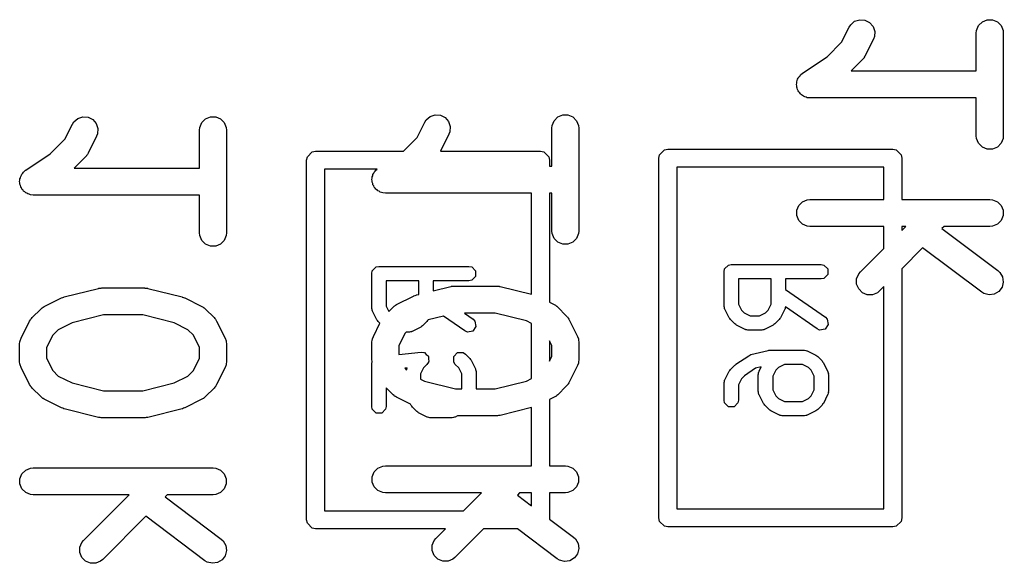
# Model space of a CAD drawing. Extents: x 4.21 to 7.42, y -5.27 to -2.46.
# Drawn here: x 5.3855 to 5.6008, y -3.3163 to -3.1973 of the extents above; entities that cross this region are included whole.
import ezdxf

# ---------------------------------------------------------------- set-up
doc = ezdxf.new("R2010")
doc.units = 0
doc.header["$MEASUREMENT"] = 0
doc.layers.add('BLACK', color=7, linetype='CONTINUOUS')

msp = doc.modelspace()

# ---------------------------------------------------------------- linework, layer by layer
at = {"layer": 'BLACK', "linetype": 'CONTINUOUS'}
for p, q in [((5.56542, -3.20224), (5.56708, -3.19892)), ((5.56708, -3.19892), (5.56739, -3.19843)), ((5.56739, -3.19843), (5.56826, -3.19767)), ((5.56826, -3.19767), (5.56936, -3.19731)), ((5.56936, -3.19731), (5.57051, -3.19739)), ((5.57051, -3.19739), (5.57154, -3.1979)), ((5.57154, -3.1979), (5.57229, -3.19877)), ((5.57229, -3.19877), (5.57266, -3.19987)), ((5.59495, -3.19966), (5.59539, -3.1986)), ((5.59539, -3.1986), (5.59621, -3.19778)), ((5.59621, -3.19778), (5.59727, -3.19734)), ((5.59727, -3.19734), (5.59842, -3.19734)), ((5.59842, -3.19734), (5.59949, -3.19778)), ((5.59949, -3.19778), (5.6003, -3.1986)), ((5.6003, -3.1986), (5.60074, -3.19966)), ((5.57257, -3.20102), (5.57237, -3.20156)), ((5.57266, -3.19987), (5.57257, -3.20102)), ((5.59489, -3.20024), (5.59495, -3.19966)), ((5.59489, -3.20853), (5.59489, -3.20024)), ((5.60074, -3.19966), (5.6008, -3.20024)), ((5.6008, -3.20024), (5.6008, -3.22273)), ((5.56222, -3.20544), (5.56542, -3.20224)), ((5.57237, -3.20156), (5.57049, -3.20531)), ((5.55684, -3.20903), (5.56222, -3.20544)), ((5.57049, -3.20531), (5.57034, -3.20555)), ((5.56994, -3.20607), (5.56748, -3.20853)), ((5.57012, -3.20585), (5.56994, -3.20607)), ((5.57018, -3.2058), (5.57012, -3.20585)), ((5.57024, -3.20571), (5.57018, -3.2058)), ((5.57031, -3.20563), (5.57024, -3.20571)), ((5.57034, -3.20555), (5.57031, -3.20563)), ((5.55602, -3.20985), (5.55623, -3.20964)), ((5.55623, -3.20964), (5.55639, -3.2094)), ((5.55639, -3.2094), (5.55683, -3.20903)), ((5.55683, -3.20903), (5.55684, -3.20903)), ((5.55684, -3.20903), (5.55684, -3.20903)), ((5.55684, -3.20903), (5.55684, -3.20903)), ((5.56748, -3.20853), (5.59489, -3.20853)), ((5.55552, -3.21148), (5.55558, -3.2112)), ((5.55558, -3.21177), (5.55552, -3.21148)), ((5.55558, -3.21091), (5.55569, -3.21064)), ((5.55558, -3.2112), (5.55558, -3.21091)), ((5.55558, -3.21206), (5.55558, -3.21177)), ((5.55569, -3.21064), (5.55575, -3.21035)), ((5.55575, -3.21035), (5.55591, -3.21011)), ((5.55591, -3.21011), (5.55602, -3.20985)), ((5.55569, -3.21233), (5.55558, -3.21206)), ((5.55575, -3.21261), (5.55569, -3.21233)), ((5.55591, -3.21286), (5.55575, -3.21261)), ((5.55602, -3.21313), (5.55591, -3.21286)), ((5.55623, -3.21333), (5.55602, -3.21313)), ((5.55639, -3.21357), (5.55623, -3.21333)), ((5.55663, -3.21373), (5.55639, -3.21357)), ((5.55684, -3.21394), (5.55663, -3.21373)), ((5.5571, -3.21405), (5.55684, -3.21394)), ((5.55734, -3.21421), (5.5571, -3.21405)), ((5.55763, -3.21427), (5.55734, -3.21421)), ((5.5579, -3.21438), (5.55763, -3.21427)), ((5.55847, -3.21444), (5.5579, -3.21438)), ((5.55848, -3.21444), (5.55847, -3.21444)), ((5.55847, -3.21444), (5.55847, -3.21444)), ((5.59489, -3.21444), (5.55848, -3.21444)), ((5.55848, -3.21444), (5.55848, -3.21444)), ((5.59489, -3.22273), (5.59489, -3.21444)), ((5.47536, -3.2185), (5.47645, -3.21814)), ((5.47645, -3.21814), (5.4776, -3.21822)), ((5.4776, -3.21822), (5.47863, -3.21874)), ((5.50331, -3.21861), (5.50437, -3.21817)), ((5.50437, -3.21817), (5.50552, -3.21817)), ((5.50552, -3.21817), (5.50659, -3.21861)), ((5.39542, -3.22349), (5.39708, -3.22017)), ((5.39708, -3.22017), (5.39739, -3.21968)), ((5.39739, -3.21968), (5.39826, -3.21892)), ((5.39826, -3.21892), (5.39936, -3.21856)), ((5.39936, -3.21856), (5.40051, -3.21864)), ((5.40051, -3.21864), (5.40154, -3.21916)), ((5.40154, -3.21916), (5.40229, -3.22003)), ((5.40229, -3.22003), (5.40266, -3.22112)), ((5.42495, -3.22091), (5.42539, -3.21985)), ((5.42539, -3.21985), (5.42621, -3.21903)), ((5.42621, -3.21903), (5.42727, -3.21859)), ((5.42727, -3.21859), (5.42842, -3.21859)), ((5.42842, -3.21859), (5.42949, -3.21903)), ((5.42949, -3.21903), (5.4303, -3.21985)), ((5.4303, -3.21985), (5.43074, -3.22091)), ((5.47252, -3.22307), (5.47418, -3.21975)), ((5.47418, -3.21975), (5.47449, -3.21926)), ((5.47449, -3.21926), (5.47536, -3.2185)), ((5.47863, -3.21874), (5.47939, -3.21961)), ((5.47939, -3.21961), (5.47975, -3.2207)), ((5.50199, -3.22107), (5.50205, -3.22049)), ((5.50205, -3.22049), (5.50249, -3.21943)), ((5.50249, -3.21943), (5.50331, -3.21861)), ((5.50659, -3.21861), (5.5074, -3.21943)), ((5.5074, -3.21943), (5.50784, -3.22049)), ((5.50784, -3.22049), (5.5079, -3.22107)), ((5.40257, -3.22227), (5.40237, -3.22281)), ((5.40266, -3.22112), (5.40257, -3.22227)), ((5.42489, -3.22149), (5.42495, -3.22091)), ((5.42489, -3.22979), (5.42489, -3.22149)), ((5.43074, -3.22091), (5.4308, -3.22149)), ((5.4308, -3.22149), (5.4308, -3.24399)), ((5.47947, -3.22239), (5.47762, -3.22608)), ((5.47967, -3.22185), (5.47947, -3.22239)), ((5.47975, -3.2207), (5.47967, -3.22185)), ((5.50199, -3.22936), (5.50199, -3.22107)), ((5.5079, -3.22107), (5.5079, -3.24357)), ((5.39222, -3.22669), (5.39542, -3.22349)), ((5.40237, -3.22281), (5.40049, -3.22656)), ((5.46951, -3.22608), (5.47252, -3.22307)), ((5.59495, -3.22331), (5.59489, -3.22273)), ((5.59539, -3.22437), (5.59495, -3.22331)), ((5.59621, -3.22519), (5.59539, -3.22437)), ((5.6003, -3.22437), (5.59949, -3.22519)), ((5.60074, -3.22331), (5.6003, -3.22437)), ((5.6008, -3.22273), (5.60074, -3.22331)), ((5.38684, -3.23028), (5.39222, -3.22669)), ((5.40024, -3.22696), (5.40018, -3.22705)), ((5.40031, -3.22688), (5.40024, -3.22696)), ((5.40034, -3.22681), (5.40031, -3.22688)), ((5.40049, -3.22656), (5.40034, -3.22681)), ((5.44848, -3.2273), (5.44954, -3.22623)), ((5.44954, -3.22623), (5.4503, -3.22608)), ((5.4503, -3.22608), (5.46951, -3.22608)), ((5.47762, -3.22608), (5.49951, -3.22608)), ((5.49951, -3.22608), (5.50026, -3.22623)), ((5.50026, -3.22623), (5.50133, -3.2273)), ((5.52543, -3.22763), (5.52558, -3.22688)), ((5.52558, -3.22688), (5.52664, -3.22581)), ((5.52664, -3.22581), (5.52739, -3.22566)), ((5.52739, -3.22566), (5.57661, -3.22566)), ((5.57661, -3.22566), (5.57736, -3.22581)), ((5.57736, -3.22581), (5.57842, -3.22688)), ((5.57842, -3.22688), (5.57857, -3.22763)), ((5.59727, -3.22563), (5.59621, -3.22519)), ((5.59842, -3.22563), (5.59727, -3.22563)), ((5.59949, -3.22519), (5.59842, -3.22563)), ((5.39994, -3.22733), (5.39748, -3.22979)), ((5.40012, -3.2271), (5.39994, -3.22733)), ((5.40018, -3.22705), (5.40012, -3.2271)), ((5.44833, -3.22805), (5.44848, -3.2273)), ((5.44833, -3.30679), (5.44833, -3.22805)), ((5.50133, -3.2273), (5.50148, -3.22805)), ((5.50148, -3.22805), (5.50148, -3.22936)), ((5.52543, -3.30637), (5.52543, -3.22763)), ((5.57857, -3.22763), (5.57857, -3.23665)), ((5.38591, -3.23136), (5.38602, -3.2311)), ((5.38602, -3.2311), (5.38623, -3.23089)), ((5.38623, -3.23089), (5.38639, -3.23065)), ((5.38639, -3.23065), (5.38683, -3.23028)), ((5.38683, -3.23028), (5.38684, -3.23028)), ((5.38684, -3.23028), (5.38684, -3.23028)), ((5.38684, -3.23028), (5.38684, -3.23028)), ((5.39748, -3.22979), (5.42489, -3.22979)), ((5.45226, -3.23002), (5.45226, -3.30482)), ((5.46374, -3.23002), (5.45226, -3.23002)), ((5.46279, -3.23147), (5.46285, -3.23118)), ((5.46285, -3.23118), (5.46301, -3.23094)), ((5.46301, -3.23094), (5.46312, -3.23068)), ((5.46312, -3.23068), (5.46333, -3.23047)), ((5.46333, -3.23047), (5.46349, -3.23023)), ((5.46349, -3.23023), (5.46374, -3.23002)), ((5.50148, -3.22936), (5.50199, -3.22936)), ((5.52936, -3.2296), (5.52936, -3.3044)), ((5.57464, -3.2296), (5.52936, -3.2296)), ((5.57464, -3.23665), (5.57464, -3.2296)), ((5.38552, -3.23273), (5.38558, -3.23245)), ((5.38558, -3.23302), (5.38552, -3.23273)), ((5.38558, -3.23216), (5.38569, -3.23189)), ((5.38558, -3.23245), (5.38558, -3.23216)), ((5.38558, -3.23331), (5.38558, -3.23302)), ((5.38569, -3.23358), (5.38558, -3.23331)), ((5.38569, -3.23189), (5.38575, -3.23161)), ((5.38575, -3.23161), (5.38591, -3.23136)), ((5.46262, -3.23231), (5.46268, -3.23203)), ((5.46268, -3.2326), (5.46262, -3.23231)), ((5.46268, -3.23174), (5.46279, -3.23147)), ((5.46268, -3.23203), (5.46268, -3.23174)), ((5.46268, -3.23289), (5.46268, -3.2326)), ((5.46279, -3.23316), (5.46268, -3.23289)), ((5.46285, -3.23344), (5.46279, -3.23316)), ((5.38575, -3.23387), (5.38569, -3.23358)), ((5.38591, -3.23411), (5.38575, -3.23387)), ((5.38602, -3.23438), (5.38591, -3.23411)), ((5.38623, -3.23458), (5.38602, -3.23438)), ((5.38639, -3.23482), (5.38623, -3.23458)), ((5.38663, -3.23499), (5.38639, -3.23482)), ((5.38684, -3.23519), (5.38663, -3.23499)), ((5.3871, -3.2353), (5.38684, -3.23519)), ((5.38734, -3.23546), (5.3871, -3.2353)), ((5.38763, -3.23552), (5.38734, -3.23546)), ((5.3879, -3.23563), (5.38763, -3.23552)), ((5.46301, -3.23369), (5.46285, -3.23344)), ((5.46312, -3.23396), (5.46301, -3.23369)), ((5.46332, -3.23416), (5.46312, -3.23396)), ((5.46349, -3.2344), (5.46332, -3.23416)), ((5.46373, -3.23457), (5.46349, -3.2344)), ((5.46394, -3.23477), (5.46373, -3.23457)), ((5.4642, -3.23488), (5.46394, -3.23477)), ((5.46444, -3.23504), (5.4642, -3.23488)), ((5.46473, -3.2351), (5.46444, -3.23504)), ((5.465, -3.23521), (5.46473, -3.2351)), ((5.46557, -3.23527), (5.465, -3.23521)), ((5.46558, -3.23527), (5.46557, -3.23527)), ((5.46557, -3.23527), (5.46557, -3.23527)), ((5.46557, -3.23527), (5.46557, -3.23527)), ((5.49754, -3.23527), (5.46558, -3.23527)), ((5.49754, -3.25742), (5.49754, -3.23527)), ((5.50199, -3.23527), (5.50148, -3.23527)), ((5.50148, -3.23527), (5.50148, -3.25915)), ((5.50199, -3.24357), (5.50199, -3.23527)), ((5.38847, -3.23569), (5.3879, -3.23563)), ((5.38848, -3.23569), (5.38847, -3.23569)), ((5.38847, -3.23569), (5.38847, -3.23569)), ((5.42489, -3.23569), (5.38848, -3.23569)), ((5.38848, -3.23569), (5.38848, -3.23569)), ((5.42489, -3.24399), (5.42489, -3.23569)), ((5.55602, -3.23797), (5.55684, -3.23715)), ((5.55684, -3.23715), (5.5579, -3.23671)), ((5.5579, -3.23671), (5.55848, -3.23665)), ((5.55848, -3.23665), (5.57464, -3.23665)), ((5.57857, -3.23665), (5.59785, -3.23665)), ((5.59785, -3.23665), (5.59842, -3.23671)), ((5.59842, -3.23671), (5.59949, -3.23715)), ((5.59949, -3.23715), (5.6003, -3.23797)), ((5.55558, -3.23903), (5.55602, -3.23797)), ((5.55558, -3.24018), (5.55558, -3.23903)), ((5.6003, -3.23797), (5.60074, -3.23903)), ((5.60074, -3.23903), (5.60074, -3.24018)), ((5.55602, -3.24125), (5.55558, -3.24018)), ((5.55684, -3.24206), (5.55602, -3.24125)), ((5.6003, -3.24125), (5.59949, -3.24206)), ((5.60074, -3.24018), (5.6003, -3.24125)), ((5.42495, -3.24456), (5.42489, -3.24399)), ((5.4308, -3.24399), (5.43074, -3.24456)), ((5.50205, -3.24414), (5.50199, -3.24357)), ((5.50249, -3.24521), (5.50205, -3.24414)), ((5.50784, -3.24414), (5.5074, -3.24521)), ((5.5079, -3.24357), (5.50784, -3.24414)), ((5.5579, -3.2425), (5.55684, -3.24206)), ((5.55848, -3.24256), (5.5579, -3.2425)), ((5.57464, -3.24256), (5.55848, -3.24256)), ((5.57464, -3.24739), (5.57464, -3.24256)), ((5.57857, -3.24346), (5.57947, -3.24256)), ((5.57947, -3.24256), (5.57857, -3.24256)), ((5.57857, -3.24256), (5.57857, -3.24346)), ((5.58782, -3.24256), (5.58734, -3.24304)), ((5.58734, -3.24304), (5.59962, -3.25224)), ((5.59785, -3.24256), (5.58782, -3.24256)), ((5.59842, -3.2425), (5.59785, -3.24256)), ((5.59949, -3.24206), (5.59842, -3.2425)), ((5.42539, -3.24563), (5.42495, -3.24456)), ((5.42621, -3.24644), (5.42539, -3.24563)), ((5.4303, -3.24563), (5.42949, -3.24644)), ((5.43074, -3.24456), (5.4303, -3.24563)), ((5.50331, -3.24602), (5.50249, -3.24521)), ((5.50437, -3.24646), (5.50331, -3.24602)), ((5.50659, -3.24602), (5.50552, -3.24646)), ((5.5074, -3.24521), (5.50659, -3.24602)), ((5.42727, -3.24688), (5.42621, -3.24644)), ((5.42842, -3.24688), (5.42727, -3.24688)), ((5.42949, -3.24644), (5.42842, -3.24688)), ((5.50552, -3.24646), (5.50437, -3.24646)), ((5.56951, -3.25252), (5.57464, -3.24739)), ((5.58313, -3.24726), (5.57857, -3.25181)), ((5.59608, -3.25697), (5.58313, -3.24726)), ((5.46258, -3.25289), (5.4627, -3.25229)), ((5.4627, -3.25229), (5.46356, -3.25144)), ((5.46356, -3.25144), (5.46416, -3.25132)), ((5.46416, -3.25132), (5.48384, -3.25132)), ((5.48384, -3.25132), (5.48445, -3.25144)), ((5.48445, -3.25144), (5.4853, -3.25229)), ((5.4853, -3.25229), (5.4853, -3.25349)), ((5.53968, -3.25247), (5.5398, -3.25187)), ((5.53968, -3.25997), (5.53968, -3.25247)), ((5.5398, -3.25187), (5.54066, -3.25102)), ((5.54066, -3.25102), (5.54126, -3.2509)), ((5.54126, -3.2509), (5.56094, -3.2509)), ((5.56094, -3.2509), (5.56155, -3.25102)), ((5.56155, -3.25102), (5.5624, -3.25187)), ((5.5624, -3.25187), (5.5624, -3.25307)), ((5.56915, -3.25296), (5.56951, -3.25252)), ((5.57857, -3.25181), (5.57857, -3.30637)), ((5.59962, -3.25224), (5.60005, -3.25263)), ((5.60005, -3.25263), (5.60063, -3.25363)), ((5.46258, -3.26039), (5.46258, -3.25289)), ((5.4729, -3.25447), (5.46573, -3.25447)), ((5.46573, -3.25447), (5.46573, -3.26002)), ((5.4729, -3.25744), (5.4729, -3.25447)), ((5.48384, -3.25447), (5.47605, -3.25447)), ((5.47605, -3.25447), (5.47605, -3.25665)), ((5.48445, -3.25435), (5.48384, -3.25447)), ((5.4853, -3.25349), (5.48445, -3.25435)), ((5.54999, -3.25405), (5.54283, -3.25405)), ((5.54283, -3.25405), (5.54283, -3.2596)), ((5.54999, -3.2596), (5.54999, -3.25405)), ((5.56094, -3.25405), (5.55314, -3.25405)), ((5.55314, -3.25405), (5.55314, -3.25634)), ((5.56155, -3.25393), (5.56094, -3.25405)), ((5.5624, -3.25307), (5.56155, -3.25393)), ((5.5687, -3.25403), (5.56915, -3.25296)), ((5.5687, -3.25518), (5.5687, -3.25403)), ((5.6008, -3.25477), (5.60051, -3.25588)), ((5.60063, -3.25363), (5.6008, -3.25477)), ((5.39526, -3.25799), (5.40276, -3.25612)), ((5.40276, -3.25612), (5.40286, -3.25611)), ((5.40286, -3.25611), (5.4029, -3.25609)), ((5.4029, -3.25609), (5.40312, -3.25607)), ((5.40312, -3.25607), (5.40333, -3.25604)), ((5.40333, -3.25604), (5.40337, -3.25604)), ((5.40337, -3.25604), (5.40348, -3.25603)), ((5.40348, -3.25603), (5.41285, -3.25603)), ((5.41285, -3.25603), (5.41295, -3.25604)), ((5.41295, -3.25604), (5.41299, -3.25604)), ((5.41299, -3.25604), (5.41321, -3.25607)), ((5.41321, -3.25607), (5.41343, -3.25609)), ((5.41343, -3.25609), (5.41347, -3.25611)), ((5.41347, -3.25611), (5.41357, -3.25612)), ((5.41357, -3.25612), (5.42106, -3.25799)), ((5.47605, -3.25665), (5.47986, -3.2557)), ((5.47986, -3.2557), (5.47996, -3.25568)), ((5.47996, -3.25568), (5.48, -3.25567)), ((5.48, -3.25567), (5.48021, -3.25565)), ((5.48021, -3.25565), (5.48043, -3.25561)), ((5.48043, -3.25561), (5.48047, -3.25562)), ((5.48047, -3.25562), (5.48057, -3.25561)), ((5.48057, -3.25561), (5.48995, -3.25561)), ((5.48995, -3.25561), (5.49005, -3.25562)), ((5.49005, -3.25562), (5.49009, -3.25561)), ((5.49009, -3.25561), (5.49031, -3.25565)), ((5.49031, -3.25565), (5.49052, -3.25567)), ((5.49052, -3.25567), (5.49056, -3.25568)), ((5.49056, -3.25568), (5.49066, -3.2557)), ((5.49066, -3.2557), (5.49754, -3.25742)), ((5.55314, -3.25634), (5.56185, -3.26243)), ((5.56915, -3.25625), (5.5687, -3.25518)), ((5.56996, -3.25706), (5.56915, -3.25625)), ((5.57102, -3.2575), (5.56996, -3.25706)), ((5.57324, -3.25706), (5.57218, -3.2575)), ((5.57369, -3.25669), (5.57324, -3.25706)), ((5.57464, -3.25574), (5.57369, -3.25669)), ((5.57464, -3.3044), (5.57464, -3.25574)), ((5.59657, -3.25727), (5.59608, -3.25697)), ((5.59982, -3.2568), (5.59883, -3.25739)), ((5.60051, -3.25588), (5.59982, -3.2568)), ((5.39091, -3.26009), (5.39466, -3.25822)), ((5.39466, -3.25822), (5.3947, -3.2582)), ((5.3947, -3.2582), (5.39471, -3.25819)), ((5.39471, -3.25819), (5.39496, -3.2581)), ((5.39496, -3.2581), (5.3952, -3.25801)), ((5.3952, -3.25801), (5.39522, -3.25801)), ((5.39522, -3.25801), (5.39526, -3.25799)), ((5.42106, -3.25799), (5.42111, -3.25801)), ((5.42111, -3.25801), (5.42113, -3.25801)), ((5.42113, -3.25801), (5.42137, -3.2581)), ((5.42137, -3.2581), (5.42161, -3.25819)), ((5.42161, -3.25819), (5.42163, -3.2582)), ((5.42163, -3.2582), (5.42167, -3.25822)), ((5.42167, -3.25822), (5.42542, -3.26009)), ((5.468, -3.25967), (5.47175, -3.2578)), ((5.47175, -3.2578), (5.4718, -3.25778)), ((5.4718, -3.25778), (5.47181, -3.25777)), ((5.47181, -3.25777), (5.47205, -3.25768)), ((5.47205, -3.25768), (5.47229, -3.25759)), ((5.47229, -3.25759), (5.47232, -3.25759)), ((5.47232, -3.25759), (5.47236, -3.25757)), ((5.47236, -3.25757), (5.4729, -3.25744)), ((5.50148, -3.25915), (5.50252, -3.25967)), ((5.57218, -3.2575), (5.57102, -3.2575)), ((5.59769, -3.25755), (5.59657, -3.25727)), ((5.59883, -3.25739), (5.59769, -3.25755)), ((5.38826, -3.26252), (5.39014, -3.26065)), ((5.39014, -3.26065), (5.39037, -3.26046)), ((5.39037, -3.26046), (5.39042, -3.2604)), ((5.39042, -3.2604), (5.39051, -3.26035)), ((5.39051, -3.26035), (5.39059, -3.26028)), ((5.39059, -3.26028), (5.39066, -3.26025)), ((5.39066, -3.26025), (5.39091, -3.26009)), ((5.42542, -3.26009), (5.42567, -3.26025)), ((5.42567, -3.26025), (5.42574, -3.26028)), ((5.42574, -3.26028), (5.42582, -3.26035)), ((5.42582, -3.26035), (5.42591, -3.2604)), ((5.42591, -3.2604), (5.42596, -3.26046)), ((5.42596, -3.26046), (5.42619, -3.26065)), ((5.42619, -3.26065), (5.42806, -3.26252)), ((5.4626, -3.26047), (5.46258, -3.26039)), ((5.46259, -3.2605), (5.4626, -3.26047)), ((5.46266, -3.26075), (5.46259, -3.2605)), ((5.4627, -3.26099), (5.46266, -3.26075)), ((5.46273, -3.26102), (5.4627, -3.26099)), ((5.46275, -3.2611), (5.46273, -3.26102)), ((5.46369, -3.26297), (5.46275, -3.2611)), ((5.46573, -3.26002), (5.4663, -3.26116)), ((5.4663, -3.26116), (5.46724, -3.26023)), ((5.46724, -3.26023), (5.46746, -3.26004)), ((5.46746, -3.26004), (5.46751, -3.25998)), ((5.46751, -3.25998), (5.4676, -3.25992)), ((5.4676, -3.25992), (5.46768, -3.25986)), ((5.46768, -3.25986), (5.46776, -3.25983)), ((5.46776, -3.25983), (5.468, -3.25967)), ((5.50252, -3.25967), (5.50276, -3.25983)), ((5.50276, -3.25983), (5.50284, -3.25986)), ((5.50284, -3.25986), (5.50292, -3.25992)), ((5.50292, -3.25992), (5.50301, -3.25998)), ((5.50301, -3.25998), (5.50306, -3.26004)), ((5.50306, -3.26004), (5.50328, -3.26023)), ((5.50328, -3.26023), (5.50516, -3.2621)), ((5.5397, -3.26005), (5.53968, -3.25997)), ((5.53969, -3.26008), (5.5397, -3.26005)), ((5.53975, -3.26032), (5.53969, -3.26008)), ((5.5398, -3.26057), (5.53975, -3.26032)), ((5.53983, -3.2606), (5.5398, -3.26057)), ((5.53985, -3.26067), (5.53983, -3.2606)), ((5.54079, -3.26255), (5.53985, -3.26067)), ((5.54283, -3.2596), (5.54349, -3.26091)), ((5.54349, -3.26091), (5.54407, -3.26149)), ((5.54876, -3.26149), (5.54934, -3.26091)), ((5.54934, -3.26091), (5.54999, -3.2596)), ((5.55298, -3.26067), (5.55204, -3.26255)), ((5.553, -3.2606), (5.55298, -3.26067)), ((5.55302, -3.26057), (5.553, -3.2606)), ((5.55307, -3.26032), (5.55302, -3.26057)), ((5.55312, -3.26016), (5.55307, -3.26032)), ((5.56004, -3.26501), (5.55312, -3.26016)), ((5.38584, -3.26704), (5.38771, -3.26329)), ((5.38771, -3.26329), (5.38787, -3.26304)), ((5.38787, -3.26304), (5.3879, -3.26297)), ((5.3879, -3.26297), (5.38796, -3.26289)), ((5.38796, -3.26289), (5.38802, -3.2628)), ((5.38802, -3.2628), (5.38808, -3.26275)), ((5.38808, -3.26275), (5.38826, -3.26252)), ((5.40384, -3.26194), (5.39701, -3.26365)), ((5.41249, -3.26194), (5.40384, -3.26194)), ((5.41932, -3.26365), (5.41249, -3.26194)), ((5.42806, -3.26252), (5.42825, -3.26275)), ((5.42825, -3.26275), (5.42831, -3.2628)), ((5.42831, -3.2628), (5.42836, -3.26289)), ((5.42836, -3.26289), (5.42843, -3.26297)), ((5.42843, -3.26297), (5.42846, -3.26304)), ((5.42846, -3.26304), (5.42861, -3.26329)), ((5.42861, -3.26329), (5.43049, -3.26704)), ((5.46384, -3.26317), (5.46369, -3.26297)), ((5.46398, -3.26338), (5.46384, -3.26317)), ((5.46436, -3.26376), (5.46398, -3.26338)), ((5.47465, -3.26338), (5.47371, -3.26432)), ((5.47479, -3.26317), (5.47465, -3.26338)), ((5.4749, -3.26303), (5.47479, -3.26317)), ((5.47829, -3.26218), (5.4749, -3.26303)), ((5.48294, -3.26543), (5.47829, -3.26218)), ((5.48958, -3.26152), (5.48284, -3.26152)), ((5.48284, -3.26152), (5.48475, -3.26285)), ((5.48475, -3.26285), (5.48517, -3.26329)), ((5.48517, -3.26329), (5.48538, -3.26448)), ((5.49642, -3.26322), (5.48958, -3.26152)), ((5.49754, -3.26379), (5.49642, -3.26322)), ((5.50516, -3.2621), (5.50534, -3.26233)), ((5.50534, -3.26233), (5.5054, -3.26238)), ((5.5054, -3.26238), (5.50546, -3.26247)), ((5.50546, -3.26247), (5.50553, -3.26255)), ((5.50553, -3.26255), (5.50556, -3.26262)), ((5.50556, -3.26262), (5.50571, -3.26287)), ((5.50571, -3.26287), (5.50759, -3.26662)), ((5.54094, -3.26275), (5.54079, -3.26255)), ((5.54108, -3.26296), (5.54094, -3.26275)), ((5.54202, -3.2639), (5.54108, -3.26296)), ((5.54407, -3.26149), (5.54538, -3.26214)), ((5.54538, -3.26214), (5.54745, -3.26214)), ((5.54745, -3.26214), (5.54876, -3.26149)), ((5.55175, -3.26296), (5.55081, -3.2639)), ((5.55189, -3.26275), (5.55175, -3.26296)), ((5.55204, -3.26255), (5.55189, -3.26275)), ((5.56185, -3.26243), (5.56227, -3.26287)), ((5.56227, -3.26287), (5.56248, -3.26406)), ((5.39398, -3.26516), (5.39278, -3.26636)), ((5.39701, -3.26365), (5.39398, -3.26516)), ((5.42235, -3.26516), (5.41932, -3.26365)), ((5.42355, -3.26636), (5.42235, -3.26516)), ((5.46293, -3.26662), (5.46436, -3.26376)), ((5.4701, -3.26572), (5.46988, -3.26594)), ((5.47072, -3.26572), (5.4701, -3.26572)), ((5.4708, -3.2657), (5.47072, -3.26572)), ((5.47083, -3.26571), (5.4708, -3.2657)), ((5.47108, -3.26564), (5.47083, -3.26571)), ((5.47132, -3.2656), (5.47108, -3.26564)), ((5.47135, -3.26557), (5.47132, -3.2656)), ((5.47143, -3.26555), (5.47135, -3.26557)), ((5.4733, -3.26461), (5.47143, -3.26555)), ((5.4735, -3.26446), (5.4733, -3.26461)), ((5.47371, -3.26432), (5.4735, -3.26446)), ((5.4835, -3.26568), (5.48294, -3.26543)), ((5.48469, -3.26547), (5.4835, -3.26568)), ((5.48538, -3.26448), (5.48469, -3.26547)), ((5.49754, -3.27584), (5.49754, -3.26379)), ((5.54223, -3.26404), (5.54202, -3.2639)), ((5.54243, -3.26419), (5.54223, -3.26404)), ((5.5443, -3.26513), (5.54243, -3.26419)), ((5.54438, -3.26515), (5.5443, -3.26513)), ((5.5444, -3.26517), (5.54438, -3.26515)), ((5.54465, -3.26522), (5.5444, -3.26517)), ((5.5449, -3.26529), (5.54465, -3.26522)), ((5.54493, -3.26528), (5.5449, -3.26529)), ((5.54501, -3.26529), (5.54493, -3.26528)), ((5.54782, -3.26529), (5.54501, -3.26529)), ((5.5479, -3.26528), (5.54782, -3.26529)), ((5.54793, -3.26529), (5.5479, -3.26528)), ((5.54817, -3.26522), (5.54793, -3.26529)), ((5.54842, -3.26517), (5.54817, -3.26522)), ((5.54845, -3.26515), (5.54842, -3.26517)), ((5.54852, -3.26513), (5.54845, -3.26515)), ((5.5504, -3.26419), (5.54852, -3.26513)), ((5.5506, -3.26404), (5.5504, -3.26419)), ((5.55081, -3.2639), (5.5506, -3.26404)), ((5.5606, -3.26526), (5.56004, -3.26501)), ((5.56179, -3.26505), (5.5606, -3.26526)), ((5.56248, -3.26406), (5.56179, -3.26505)), ((5.38552, -3.26836), (5.38558, -3.26778)), ((5.38558, -3.26778), (5.38562, -3.26768)), ((5.38562, -3.26768), (5.38563, -3.26758)), ((5.38563, -3.26758), (5.38584, -3.26704)), ((5.39278, -3.26636), (5.39143, -3.26906)), ((5.42489, -3.26906), (5.42355, -3.26636)), ((5.43049, -3.26704), (5.4307, -3.26758)), ((5.4307, -3.26758), (5.4307, -3.26768)), ((5.4307, -3.26768), (5.43074, -3.26778)), ((5.43074, -3.26778), (5.4308, -3.26836)), ((5.46262, -3.26794), (5.46268, -3.26736)), ((5.46268, -3.26736), (5.46272, -3.26726)), ((5.46272, -3.26726), (5.46273, -3.26716)), ((5.46273, -3.26716), (5.46293, -3.26662)), ((5.46988, -3.26594), (5.46853, -3.26863)), ((5.50199, -3.26863), (5.50148, -3.2676)), ((5.50148, -3.2676), (5.50148, -3.27202)), ((5.50759, -3.26662), (5.50779, -3.26716)), ((5.50779, -3.26716), (5.5078, -3.26726)), ((5.5078, -3.26726), (5.50784, -3.26736)), ((5.50784, -3.26736), (5.5079, -3.26794)), ((5.38552, -3.27211), (5.38552, -3.26836)), ((5.39143, -3.26906), (5.39143, -3.27141)), ((5.42489, -3.27141), (5.42489, -3.26906)), ((5.4308, -3.26836), (5.4308, -3.27211)), ((5.46262, -3.27169), (5.46262, -3.26794)), ((5.46853, -3.26863), (5.46853, -3.27056)), ((5.50199, -3.27099), (5.50199, -3.26863)), ((5.5079, -3.26794), (5.5079, -3.27169)), ((5.54556, -3.27063), (5.54931, -3.26969)), ((5.54931, -3.26969), (5.54951, -3.26968)), ((5.54951, -3.26968), (5.54969, -3.26964)), ((5.54969, -3.26964), (5.55719, -3.26964)), ((5.55719, -3.26964), (5.55727, -3.26966)), ((5.55727, -3.26966), (5.5573, -3.26965)), ((5.5573, -3.26965), (5.55755, -3.26971)), ((5.55755, -3.26971), (5.5578, -3.26976)), ((5.5578, -3.26976), (5.55782, -3.26979)), ((5.55782, -3.26979), (5.5579, -3.26981)), ((5.5579, -3.26981), (5.55977, -3.27075)), ((5.38558, -3.27268), (5.38552, -3.27211)), ((5.39143, -3.27141), (5.39278, -3.27411)), ((5.42355, -3.27411), (5.42489, -3.27141)), ((5.4308, -3.27211), (5.43074, -3.27268)), ((5.46266, -3.27211), (5.46262, -3.27169)), ((5.46265, -3.27212), (5.46266, -3.27211)), ((5.46266, -3.2722), (5.46265, -3.27212)), ((5.46853, -3.27056), (5.47338, -3.27007)), ((5.47338, -3.27007), (5.47399, -3.27013)), ((5.47399, -3.27013), (5.47405, -3.27018)), ((5.47405, -3.27018), (5.47414, -3.27018)), ((5.47414, -3.27018), (5.47451, -3.27056)), ((5.47451, -3.27056), (5.47492, -3.2709)), ((5.47492, -3.2709), (5.47493, -3.27098)), ((5.47493, -3.27098), (5.47499, -3.27104)), ((5.47499, -3.27104), (5.47499, -3.27157)), ((5.47499, -3.27157), (5.47504, -3.27209)), ((5.47504, -3.27209), (5.47499, -3.27216)), ((5.47499, -3.27216), (5.47499, -3.27224)), ((5.48051, -3.27104), (5.48137, -3.27018)), ((5.48051, -3.27224), (5.48051, -3.27104)), ((5.48137, -3.27018), (5.48257, -3.27018)), ((5.48257, -3.27018), (5.48308, -3.27053)), ((5.48308, -3.27053), (5.48402, -3.27146)), ((5.48402, -3.27146), (5.48416, -3.27167)), ((5.48416, -3.27167), (5.48432, -3.27187)), ((5.48432, -3.27187), (5.48525, -3.27375)), ((5.50148, -3.27202), (5.50199, -3.27099)), ((5.5079, -3.27169), (5.50784, -3.27226)), ((5.54226, -3.27272), (5.54507, -3.27085)), ((5.54507, -3.27085), (5.54532, -3.27074)), ((5.54532, -3.27074), (5.54556, -3.27063)), ((5.55977, -3.27075), (5.55997, -3.2709)), ((5.55997, -3.2709), (5.56018, -3.27104)), ((5.56018, -3.27104), (5.56112, -3.27198)), ((5.56112, -3.27198), (5.56126, -3.27219)), ((5.38562, -3.27278), (5.38558, -3.27268)), ((5.38563, -3.27289), (5.38562, -3.27278)), ((5.38584, -3.27343), (5.38563, -3.27289)), ((5.38771, -3.27718), (5.38584, -3.27343)), ((5.39278, -3.27411), (5.39398, -3.27531)), ((5.42235, -3.27531), (5.42355, -3.27411)), ((5.43049, -3.27343), (5.42861, -3.27718)), ((5.4307, -3.27289), (5.43049, -3.27343)), ((5.43074, -3.27268), (5.4307, -3.27278)), ((5.4307, -3.27278), (5.4307, -3.27289)), ((5.46258, -3.27258), (5.46266, -3.2722)), ((5.46258, -3.28195), (5.46258, -3.27258)), ((5.47035, -3.27354), (5.46983, -3.27359)), ((5.46983, -3.27359), (5.46988, -3.27369)), ((5.46988, -3.27369), (5.47018, -3.27399)), ((5.47018, -3.27399), (5.4702, -3.27385)), ((5.4702, -3.27385), (5.47023, -3.27382)), ((5.47023, -3.27382), (5.47025, -3.27375)), ((5.47025, -3.27375), (5.47035, -3.27354)), ((5.47389, -3.27351), (5.47323, -3.27482)), ((5.47465, -3.27275), (5.47389, -3.27351)), ((5.47499, -3.27224), (5.47465, -3.27275)), ((5.48086, -3.27275), (5.48051, -3.27224)), ((5.48161, -3.27351), (5.48086, -3.27275)), ((5.48227, -3.27482), (5.48161, -3.27351)), ((5.48525, -3.27375), (5.48527, -3.27382)), ((5.48527, -3.27382), (5.4853, -3.27385)), ((5.4853, -3.27385), (5.48535, -3.2741)), ((5.48535, -3.2741), (5.48542, -3.27434)), ((5.48542, -3.27434), (5.4854, -3.27437)), ((5.50759, -3.27301), (5.50571, -3.27676)), ((5.50779, -3.27247), (5.50759, -3.27301)), ((5.5078, -3.27236), (5.50779, -3.27247)), ((5.50784, -3.27226), (5.5078, -3.27236)), ((5.53985, -3.27614), (5.54079, -3.27426)), ((5.54079, -3.27426), (5.54094, -3.27406)), ((5.54094, -3.27406), (5.54108, -3.27385)), ((5.54108, -3.27385), (5.54202, -3.27292)), ((5.54202, -3.27292), (5.54215, -3.27283)), ((5.54215, -3.27283), (5.54226, -3.27272)), ((5.54659, -3.27362), (5.54414, -3.27525)), ((5.54783, -3.27331), (5.54659, -3.27362)), ((5.5473, -3.27437), (5.54733, -3.27434)), ((5.54733, -3.27434), (5.54735, -3.27426)), ((5.54735, -3.27426), (5.54783, -3.27331)), ((5.55099, -3.27403), (5.55033, -3.27534)), ((5.55156, -3.27345), (5.55099, -3.27403)), ((5.55288, -3.27279), (5.55156, -3.27345)), ((5.55682, -3.27279), (5.55288, -3.27279)), ((5.55814, -3.27345), (5.55682, -3.27279)), ((5.55871, -3.27403), (5.55814, -3.27345)), ((5.55937, -3.27534), (5.55871, -3.27403)), ((5.56126, -3.27219), (5.56141, -3.27239)), ((5.56141, -3.27239), (5.56235, -3.27426)), ((5.56235, -3.27426), (5.56237, -3.27434)), ((5.56237, -3.27434), (5.5624, -3.27437)), ((5.39398, -3.27531), (5.39701, -3.27682)), ((5.41932, -3.27682), (5.42235, -3.27531)), ((5.47323, -3.27482), (5.47323, -3.27596)), ((5.47323, -3.27596), (5.47411, -3.2764)), ((5.47411, -3.2764), (5.48094, -3.27811)), ((5.48227, -3.27811), (5.48227, -3.27482)), ((5.4854, -3.27437), (5.48542, -3.27445)), ((5.48542, -3.27445), (5.48542, -3.27811)), ((5.48958, -3.27811), (5.49642, -3.2764)), ((5.49642, -3.2764), (5.49754, -3.27584)), ((5.53969, -3.27673), (5.53975, -3.27649)), ((5.53975, -3.27649), (5.5398, -3.27624)), ((5.5398, -3.27624), (5.53983, -3.27621)), ((5.53983, -3.27621), (5.53985, -3.27614)), ((5.54349, -3.2759), (5.54283, -3.27721)), ((5.54414, -3.27525), (5.54349, -3.2759)), ((5.54718, -3.27497), (5.5472, -3.27489)), ((5.54718, -3.27872), (5.54718, -3.27497)), ((5.54719, -3.27486), (5.54725, -3.27461)), ((5.5472, -3.27489), (5.54719, -3.27486)), ((5.54725, -3.27461), (5.5473, -3.27437)), ((5.55033, -3.27534), (5.55033, -3.27835)), ((5.55937, -3.27835), (5.55937, -3.27534)), ((5.5624, -3.27437), (5.56245, -3.27461)), ((5.56245, -3.27461), (5.56251, -3.27486)), ((5.56251, -3.27486), (5.5625, -3.27489)), ((5.5625, -3.27489), (5.56252, -3.27497)), ((5.56252, -3.27497), (5.56252, -3.27872)), ((5.38787, -3.27743), (5.38771, -3.27718)), ((5.3879, -3.2775), (5.38787, -3.27743)), ((5.38796, -3.27758), (5.3879, -3.2775)), ((5.38802, -3.27767), (5.38796, -3.27758)), ((5.38808, -3.27772), (5.38802, -3.27767)), ((5.38826, -3.27795), (5.38808, -3.27772)), ((5.39014, -3.27982), (5.38826, -3.27795)), ((5.39701, -3.27682), (5.40384, -3.27853)), ((5.40384, -3.27853), (5.41249, -3.27853)), ((5.41249, -3.27853), (5.41932, -3.27682)), ((5.42806, -3.27795), (5.42619, -3.27982)), ((5.42825, -3.27772), (5.42806, -3.27795)), ((5.42831, -3.27767), (5.42825, -3.27772)), ((5.42836, -3.27758), (5.42831, -3.27767)), ((5.42843, -3.2775), (5.42836, -3.27758)), ((5.42846, -3.27743), (5.42843, -3.2775)), ((5.42861, -3.27718), (5.42846, -3.27743)), ((5.46724, -3.2794), (5.46573, -3.2779)), ((5.46573, -3.2779), (5.46573, -3.28195)), ((5.48094, -3.27811), (5.48227, -3.27811)), ((5.48542, -3.27811), (5.48958, -3.27811)), ((5.50516, -3.27752), (5.50328, -3.2794)), ((5.50534, -3.2773), (5.50516, -3.27752)), ((5.5054, -3.27725), (5.50534, -3.2773)), ((5.50546, -3.27716), (5.5054, -3.27725)), ((5.50553, -3.27708), (5.50546, -3.27716)), ((5.50556, -3.277), (5.50553, -3.27708)), ((5.50571, -3.27676), (5.50556, -3.277)), ((5.53968, -3.27684), (5.5397, -3.27677)), ((5.53968, -3.28059), (5.53968, -3.27684)), ((5.5397, -3.27677), (5.53969, -3.27673)), ((5.54283, -3.27721), (5.54283, -3.28059)), ((5.55033, -3.27835), (5.55099, -3.27966)), ((5.55871, -3.27966), (5.55937, -3.27835)), ((5.39037, -3.28001), (5.39014, -3.27982)), ((5.39042, -3.28007), (5.39037, -3.28001)), ((5.39051, -3.28012), (5.39042, -3.28007)), ((5.39059, -3.28019), (5.39051, -3.28012)), ((5.39066, -3.28022), (5.39059, -3.28019)), ((5.39091, -3.28037), (5.39066, -3.28022)), ((5.39466, -3.28225), (5.39091, -3.28037)), ((5.42542, -3.28037), (5.42167, -3.28225)), ((5.42567, -3.28022), (5.42542, -3.28037)), ((5.42574, -3.28019), (5.42567, -3.28022)), ((5.42582, -3.28012), (5.42574, -3.28019)), ((5.42591, -3.28007), (5.42582, -3.28012)), ((5.42596, -3.28001), (5.42591, -3.28007)), ((5.42619, -3.27982), (5.42596, -3.28001)), ((5.46746, -3.27958), (5.46724, -3.2794)), ((5.46751, -3.27964), (5.46746, -3.27958)), ((5.4676, -3.2797), (5.46751, -3.27964)), ((5.46768, -3.27977), (5.4676, -3.2797)), ((5.46776, -3.2798), (5.46768, -3.27977)), ((5.468, -3.27995), (5.46776, -3.2798)), ((5.47107, -3.28149), (5.468, -3.27995)), ((5.50252, -3.27995), (5.50148, -3.28047)), ((5.50148, -3.28047), (5.50148, -3.29498)), ((5.50276, -3.2798), (5.50252, -3.27995)), ((5.50284, -3.27977), (5.50276, -3.2798)), ((5.50292, -3.2797), (5.50284, -3.27977)), ((5.50301, -3.27964), (5.50292, -3.2797)), ((5.50306, -3.27958), (5.50301, -3.27964)), ((5.50328, -3.2794), (5.50306, -3.27958)), ((5.5398, -3.28119), (5.53968, -3.28059)), ((5.54283, -3.28059), (5.54271, -3.28119)), ((5.5472, -3.27879), (5.54718, -3.27872)), ((5.54719, -3.27883), (5.5472, -3.27879)), ((5.54725, -3.27907), (5.54719, -3.27883)), ((5.5473, -3.27932), (5.54725, -3.27907)), ((5.54733, -3.27935), (5.5473, -3.27932)), ((5.54735, -3.27942), (5.54733, -3.27935)), ((5.54829, -3.2813), (5.54735, -3.27942)), ((5.55099, -3.27966), (5.55156, -3.28024)), ((5.55156, -3.28024), (5.55288, -3.28089)), ((5.55682, -3.28089), (5.55814, -3.28024)), ((5.55814, -3.28024), (5.55871, -3.27966)), ((5.56235, -3.27942), (5.56141, -3.2813)), ((5.56237, -3.27935), (5.56235, -3.27942)), ((5.5624, -3.27932), (5.56237, -3.27935)), ((5.56245, -3.27907), (5.5624, -3.27932)), ((5.56251, -3.27883), (5.56245, -3.27907)), ((5.56252, -3.27872), (5.5625, -3.27879)), ((5.5625, -3.27879), (5.56251, -3.27883)), ((5.3947, -3.28226), (5.39466, -3.28225)), ((5.39471, -3.28228), (5.3947, -3.28226)), ((5.39496, -3.28236), (5.39471, -3.28228)), ((5.3952, -3.28246), (5.39496, -3.28236)), ((5.39522, -3.28246), (5.3952, -3.28246)), ((5.39526, -3.28247), (5.39522, -3.28246)), ((5.40276, -3.28435), (5.39526, -3.28247)), ((5.42106, -3.28247), (5.41357, -3.28435)), ((5.42111, -3.28246), (5.42106, -3.28247)), ((5.42113, -3.28246), (5.42111, -3.28246)), ((5.42137, -3.28236), (5.42113, -3.28246)), ((5.42161, -3.28228), (5.42137, -3.28236)), ((5.42163, -3.28226), (5.42161, -3.28228)), ((5.42167, -3.28225), (5.42163, -3.28226)), ((5.4627, -3.28255), (5.46258, -3.28195)), ((5.46356, -3.28341), (5.4627, -3.28255)), ((5.46561, -3.28255), (5.46476, -3.28341)), ((5.46573, -3.28195), (5.46561, -3.28255)), ((5.47119, -3.28172), (5.47107, -3.28149)), ((5.47134, -3.28192), (5.47119, -3.28172)), ((5.47148, -3.28213), (5.47134, -3.28192)), ((5.47242, -3.28306), (5.47148, -3.28213)), ((5.49754, -3.28221), (5.49066, -3.28393)), ((5.49754, -3.29498), (5.49754, -3.28221)), ((5.54066, -3.28205), (5.5398, -3.28119)), ((5.54186, -3.28205), (5.54066, -3.28205)), ((5.54271, -3.28119), (5.54186, -3.28205)), ((5.54844, -3.2815), (5.54829, -3.2813)), ((5.54858, -3.28171), (5.54844, -3.2815)), ((5.54952, -3.28264), (5.54858, -3.28171)), ((5.54973, -3.28278), (5.54952, -3.28264)), ((5.54993, -3.28294), (5.54973, -3.28278)), ((5.5518, -3.28388), (5.54993, -3.28294)), ((5.55288, -3.28089), (5.55682, -3.28089)), ((5.55977, -3.28294), (5.5579, -3.28388)), ((5.55997, -3.28278), (5.55977, -3.28294)), ((5.56018, -3.28264), (5.55997, -3.28278)), ((5.56112, -3.28171), (5.56018, -3.28264)), ((5.56126, -3.2815), (5.56112, -3.28171)), ((5.56141, -3.2813), (5.56126, -3.2815)), ((5.40286, -3.28436), (5.40276, -3.28435)), ((5.4029, -3.28438), (5.40286, -3.28436)), ((5.40312, -3.2844), (5.4029, -3.28438)), ((5.40333, -3.28443), (5.40312, -3.2844)), ((5.40337, -3.28442), (5.40333, -3.28443)), ((5.40348, -3.28443), (5.40337, -3.28442)), ((5.41285, -3.28443), (5.40348, -3.28443)), ((5.41295, -3.28442), (5.41285, -3.28443)), ((5.41299, -3.28443), (5.41295, -3.28442)), ((5.41321, -3.2844), (5.41299, -3.28443)), ((5.41343, -3.28438), (5.41321, -3.2844)), ((5.41347, -3.28436), (5.41343, -3.28438)), ((5.41357, -3.28435), (5.41347, -3.28436)), ((5.46476, -3.28341), (5.46356, -3.28341)), ((5.47263, -3.2832), (5.47242, -3.28306)), ((5.47283, -3.28336), (5.47263, -3.2832)), ((5.4747, -3.2843), (5.47283, -3.28336)), ((5.47478, -3.28432), (5.4747, -3.2843)), ((5.47481, -3.28434), (5.47478, -3.28432)), ((5.47505, -3.28439), (5.47481, -3.28434)), ((5.4753, -3.28446), (5.47505, -3.28439)), ((5.47533, -3.28445), (5.4753, -3.28446)), ((5.47541, -3.28446), (5.47533, -3.28445)), ((5.48009, -3.28446), (5.47541, -3.28446)), ((5.48017, -3.28445), (5.48009, -3.28446)), ((5.48021, -3.28446), (5.48017, -3.28445)), ((5.48045, -3.28439), (5.48021, -3.28446)), ((5.4807, -3.28434), (5.48045, -3.28439)), ((5.48072, -3.28432), (5.4807, -3.28434)), ((5.4808, -3.2843), (5.48072, -3.28432)), ((5.48137, -3.28401), (5.4808, -3.2843)), ((5.48995, -3.28401), (5.48137, -3.28401)), ((5.49005, -3.284), (5.48995, -3.28401)), ((5.49009, -3.28401), (5.49005, -3.284)), ((5.49031, -3.28398), (5.49009, -3.28401)), ((5.49052, -3.28396), (5.49031, -3.28398)), ((5.49056, -3.28394), (5.49052, -3.28396)), ((5.49066, -3.28393), (5.49056, -3.28394)), ((5.55188, -3.2839), (5.5518, -3.28388)), ((5.5519, -3.28392), (5.55188, -3.2839)), ((5.55215, -3.28397), (5.5519, -3.28392)), ((5.55239, -3.28404), (5.55215, -3.28397)), ((5.55243, -3.28403), (5.55239, -3.28404)), ((5.55251, -3.28404), (5.55243, -3.28403)), ((5.55719, -3.28404), (5.55251, -3.28404)), ((5.55727, -3.28403), (5.55719, -3.28404)), ((5.5573, -3.28404), (5.55727, -3.28403)), ((5.55755, -3.28397), (5.5573, -3.28404)), ((5.5578, -3.28392), (5.55755, -3.28397)), ((5.55782, -3.2839), (5.5578, -3.28392)), ((5.5579, -3.28388), (5.55782, -3.2839)), ((5.38684, -3.2959), (5.3879, -3.29546)), ((5.3879, -3.29546), (5.38848, -3.2954)), ((5.38848, -3.2954), (5.42785, -3.2954)), ((5.42785, -3.2954), (5.42842, -3.29546)), ((5.42842, -3.29546), (5.42949, -3.2959)), ((5.46312, -3.29629), (5.46394, -3.29548)), ((5.46394, -3.29548), (5.465, -3.29504)), ((5.465, -3.29504), (5.46558, -3.29498)), ((5.46558, -3.29498), (5.49754, -3.29498)), ((5.50148, -3.29498), (5.50495, -3.29498)), ((5.50495, -3.29498), (5.50552, -3.29504)), ((5.50552, -3.29504), (5.50659, -3.29548)), ((5.50659, -3.29548), (5.5074, -3.29629)), ((5.38558, -3.29778), (5.38602, -3.29671)), ((5.38558, -3.29893), (5.38558, -3.29778)), ((5.38602, -3.29671), (5.38684, -3.2959)), ((5.42949, -3.2959), (5.4303, -3.29671)), ((5.4303, -3.29671), (5.43074, -3.29778)), ((5.43074, -3.29778), (5.43074, -3.29893)), ((5.46268, -3.29736), (5.46312, -3.29629)), ((5.46268, -3.29851), (5.46268, -3.29736)), ((5.5074, -3.29629), (5.50784, -3.29736)), ((5.50784, -3.29736), (5.50784, -3.29851)), ((5.38602, -3.3), (5.38558, -3.29893)), ((5.38684, -3.30081), (5.38602, -3.3)), ((5.4303, -3.3), (5.42949, -3.30081)), ((5.43074, -3.29893), (5.4303, -3.3)), ((5.46312, -3.29957), (5.46268, -3.29851)), ((5.46394, -3.30039), (5.46312, -3.29957)), ((5.5074, -3.29957), (5.50659, -3.30039)), ((5.50784, -3.29851), (5.5074, -3.29957)), ((5.3879, -3.30125), (5.38684, -3.30081)), ((5.38848, -3.30131), (5.3879, -3.30125)), ((5.40947, -3.30131), (5.38848, -3.30131)), ((5.39951, -3.31127), (5.40947, -3.30131)), ((5.41782, -3.30131), (5.41734, -3.30178)), ((5.41734, -3.30178), (5.42962, -3.31099)), ((5.42785, -3.30131), (5.41782, -3.30131)), ((5.42842, -3.30125), (5.42785, -3.30131)), ((5.42949, -3.30081), (5.42842, -3.30125)), ((5.465, -3.30083), (5.46394, -3.30039)), ((5.46558, -3.30089), (5.465, -3.30083)), ((5.48657, -3.30089), (5.46558, -3.30089)), ((5.48263, -3.30482), (5.48657, -3.30089)), ((5.49492, -3.30089), (5.49444, -3.30136)), ((5.49444, -3.30136), (5.49754, -3.30369)), ((5.49754, -3.30089), (5.49492, -3.30089)), ((5.49754, -3.30369), (5.49754, -3.30089)), ((5.50495, -3.30089), (5.50148, -3.30089)), ((5.50148, -3.30089), (5.50148, -3.30664)), ((5.50552, -3.30083), (5.50495, -3.30089)), ((5.50659, -3.30039), (5.50552, -3.30083)), ((5.52936, -3.3044), (5.57464, -3.3044)), ((5.41313, -3.306), (5.40369, -3.31544)), ((5.42608, -3.31572), (5.41313, -3.306)), ((5.45226, -3.30482), (5.48263, -3.30482)), ((5.52558, -3.30712), (5.52543, -3.30637)), ((5.57857, -3.30637), (5.57842, -3.30712)), ((5.44848, -3.30754), (5.44833, -3.30679)), ((5.44954, -3.30861), (5.44848, -3.30754)), ((5.4503, -3.30876), (5.44954, -3.30861)), ((5.47869, -3.30876), (5.4503, -3.30876)), ((5.47661, -3.31084), (5.47869, -3.30876)), ((5.48705, -3.30876), (5.48079, -3.31502)), ((5.49446, -3.30876), (5.48705, -3.30876)), ((5.50317, -3.31529), (5.49446, -3.30876)), ((5.50148, -3.30664), (5.50672, -3.31057)), ((5.52664, -3.30819), (5.52558, -3.30712)), ((5.52739, -3.30834), (5.52664, -3.30819)), ((5.57661, -3.30834), (5.52739, -3.30834)), ((5.57736, -3.30819), (5.57661, -3.30834)), ((5.57842, -3.30712), (5.57736, -3.30819)), ((5.47624, -3.31129), (5.47661, -3.31084)), ((5.50672, -3.31057), (5.50714, -3.31096)), ((5.3987, -3.31278), (5.39915, -3.31171)), ((5.3987, -3.31393), (5.3987, -3.31278)), ((5.39915, -3.31171), (5.39951, -3.31127)), ((5.42962, -3.31099), (5.43005, -3.31138)), ((5.43005, -3.31138), (5.43063, -3.31237)), ((5.43063, -3.31237), (5.4308, -3.31351)), ((5.4758, -3.31236), (5.47624, -3.31129)), ((5.4758, -3.31351), (5.4758, -3.31236)), ((5.50714, -3.31096), (5.50773, -3.31195)), ((5.50773, -3.31195), (5.50789, -3.31309)), ((5.39915, -3.31499), (5.3987, -3.31393)), ((5.39996, -3.31581), (5.39915, -3.31499)), ((5.43051, -3.31463), (5.42982, -3.31555)), ((5.4308, -3.31351), (5.43051, -3.31463)), ((5.47624, -3.31457), (5.4758, -3.31351)), ((5.47706, -3.31539), (5.47624, -3.31457)), ((5.48079, -3.31502), (5.48034, -3.31539)), ((5.50692, -3.31513), (5.50593, -3.31572)), ((5.50761, -3.31421), (5.50692, -3.31513)), ((5.50789, -3.31309), (5.50761, -3.31421)), ((5.40102, -3.31625), (5.39996, -3.31581)), ((5.40218, -3.31625), (5.40102, -3.31625)), ((5.40324, -3.31581), (5.40218, -3.31625)), ((5.40369, -3.31544), (5.40324, -3.31581)), ((5.42657, -3.31602), (5.42608, -3.31572)), ((5.42769, -3.3163), (5.42657, -3.31602)), ((5.42883, -3.31614), (5.42769, -3.3163)), ((5.42982, -3.31555), (5.42883, -3.31614)), ((5.47812, -3.31583), (5.47706, -3.31539)), ((5.47927, -3.31583), (5.47812, -3.31583)), ((5.48034, -3.31539), (5.47927, -3.31583)), ((5.50367, -3.31559), (5.50317, -3.31529)), ((5.50478, -3.31588), (5.50367, -3.31559)), ((5.50593, -3.31572), (5.50478, -3.31588))]:
    msp.add_line(p, q, dxfattribs=at)

doc.saveas('drawing.dxf')
